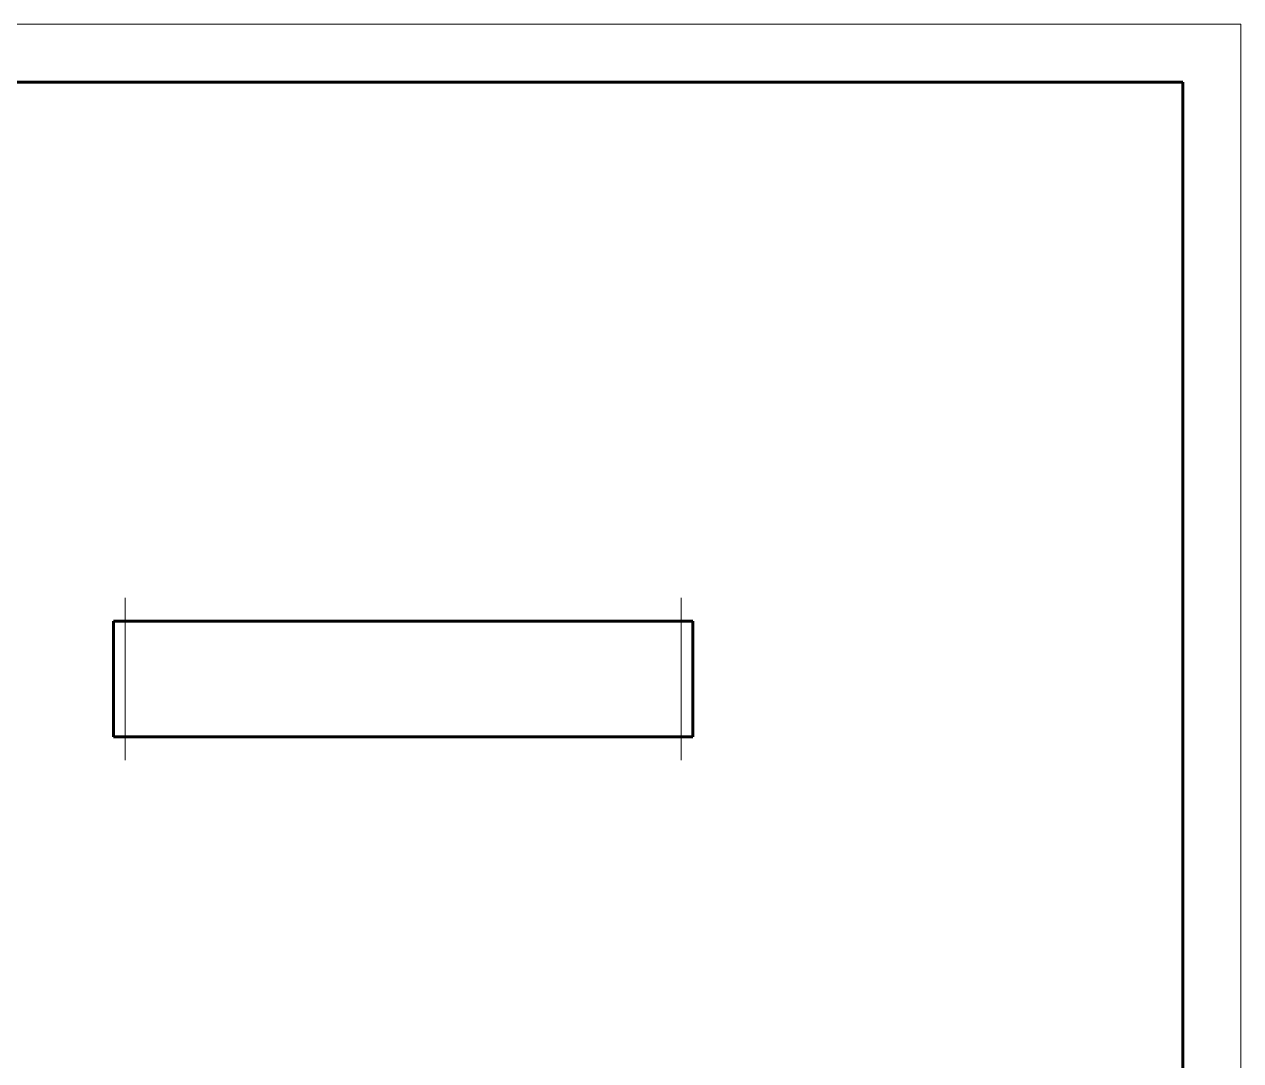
# Model space of a CAD drawing. Header units: millimetres. Extents: x 0 to 210, y 0 to 297.
# Drawn here: x 105 to 210, y 207.6 to 297 of the extents above; entities that cross this region are included whole.
import ezdxf

# ---------------------------------------------------------------- set-up
doc = ezdxf.new("R2010")
doc.units = ezdxf.units.MM
for name, pattern in [('K5LT_AXLED', [19.5, 15, -1.5, 1.5, -1.5]), ('K5LT_BASIC', [0]), ('K5LT_THIN', [0])]:
    doc.linetypes.add(name, pattern=pattern)
doc.layers.add('Системный слой', color=7, linetype='Continuous')

# ---------------------------------------------------------------- blocks, each defined once
blk = doc.blocks.new('U117')
at = {"color": 7, "linetype": 'K5LT_THIN', "lineweight": 18, "true_color": 0xffffff}
for p, q in [((0, 297), (210, 297)), ((210, 297), (210, 0))]:
    blk.add_line(p, q, dxfattribs=at)
at = {"color": 143, "linetype": 'K5LT_BASIC', "lineweight": 60, "true_color": 0x33acca}
for p, q in [((20, 292), (205, 292)), ((205, 292), (205, 5))]:
    blk.add_line(p, q, dxfattribs=at)

msp = doc.modelspace()

# ---------------------------------------------------------------- linework, layer by layer
at = {"layer": 'Системный слой', "color": 30, "linetype": 'K5LT_AXLED', "lineweight": 18, "true_color": 0xff8000}
for p, q in [((113.7, 233.49), (113.7, 247.49)), ((161.7, 233.49), (161.7, 247.49))]:
    msp.add_line(p, q, dxfattribs=at)
at = {"layer": 'Системный слой', "color": 143, "linetype": 'K5LT_BASIC', "lineweight": 60, "true_color": 0x33acca}
for p, q in [((112.7, 235.49), (112.7, 245.49)), ((112.7, 245.49), (113.7, 245.49)), ((113.7, 245.49), (161.7, 245.49)), ((161.7, 245.49), (162.7, 245.49)), ((162.7, 235.49), (162.7, 245.49)), ((112.7, 235.49), (113.7, 235.49)), ((113.7, 235.49), (161.7, 235.49)), ((161.7, 235.49), (162.7, 235.49))]:
    msp.add_line(p, q, dxfattribs=at)

# ---------------------------------------------------------------- block references
msp.add_blockref('U117', (0, 0))

doc.saveas('drawing.dxf')
